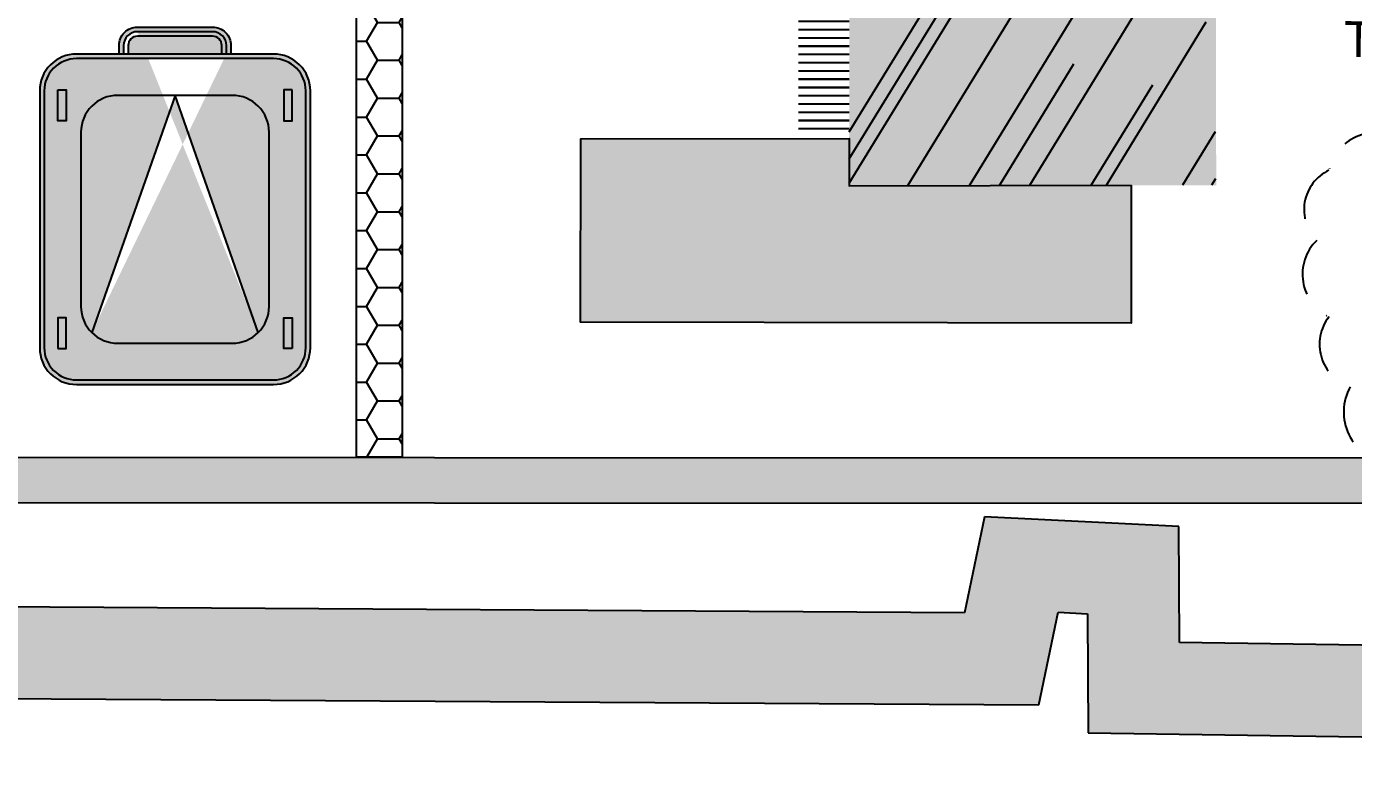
# Model space of a CAD drawing. Header units: millimetres. Extents: x 17474 to 44983, y -1049 to 14585.
# Drawn here: x 22303.4 to 22592.6, y -259.6 to -98.6 of the extents above; entities that cross this region are included whole.
import ezdxf

# ---------------------------------------------------------------- set-up
doc = ezdxf.new("R2010")
doc.units = ezdxf.units.MM
doc.linetypes.add('DASHDOT', pattern=[25.4, 12.7, -6.35, 0, -6.35])
for name, color, linetype in [('10 CM  SOĞUK ODA PANEL-PASLANMAZ KAPLAMA', 253, 'Continuous'), ('DUVARIC', 254, 'Continuous'), ('INT-AKS', 14, 'DASHDOT'), ('INT-HATCH-5', 250, 'Continuous'), ('INT-TEFRIS2', 81, 'Continuous'), ('S2000-002 Çizgi', 7, 'Continuous'), ('SHADOW-YOO', 8, 'Continuous'), ('TEFRIS-HAREKETLI', 118, 'Continuous'), ('TEFRIS-HAREKETLI_OGE', 54, 'Continuous'), ('TXT-YOO', 7, 'Continuous')]:
    doc.layers.add(name, color=color, linetype=linetype)
doc.layers.add('INT-ELE-1', color=7, linetype='Continuous', true_color=0x8f8f8f)
doc.styles.add('MEKAN', font='stylu.ttf', dxfattribs={"height": 13})

# ---------------------------------------------------------------- blocks, each defined once
blk = doc.blocks.new('A$C039B540A')
at = {"layer": 'TEFRIS-HAREKETLI_OGE'}
for p, q in [((11.34, 66.53), (29.5, 14.87)), ((29.5, 14.87), (47.66, 66.53))]:
    blk.add_line(p, q, dxfattribs=at)
for points in [[(0, 69.87), (0, 13.87, 0.414214), (8, 5.87), (51, 5.87, 0.414214), (59, 13.87), (59, 69.87, 0.414214), (51, 77.87), (8, 77.87, 0.414214)], [(1, 69.87), (1, 13.87, 0.414214), (8, 6.87), (51, 6.87, 0.414214), (58, 13.87), (58, 69.87, 0.414214), (51, 76.87), (8, 76.87, 0.414214)], [(9, 60.87), (9, 22.87, 0.414214), (17, 14.87), (42, 14.87, 0.414214), (50, 22.87), (50, 60.87, 0.414214), (42, 68.87), (17, 68.87, 0.414214)], [(19.3, 5.87), (19.3, 4, 0.414214), (21.3, 2), (37.7, 2, 0.414214), (39.7, 4), (39.7, 5.87), (41.7, 5.87), (41.7, 4, -0.414214), (37.7, 0), (21.3, 0, -0.414214), (17.3, 4), (17.3, 5.87)]]:
    blk.add_lwpolyline(points, format="xyb", close=True, dxfattribs=at)
for points in [[(3.99, 70.06), (5.77, 70.06), (5.77, 63.32), (3.99, 63.32)], [(55.01, 70.06), (53.23, 70.06), (53.23, 63.32), (55.01, 63.32)], [(3.99, 13.69), (5.77, 13.69), (5.77, 20.43), (3.99, 20.43)], [(55.01, 13.69), (53.23, 13.69), (53.23, 20.43), (55.01, 20.43)]]:
    blk.add_lwpolyline(points, close=True, dxfattribs=at)
blk.add_lwpolyline([(18.3, 5.87), (18.3, 4, 0.414214), (21.3, 1), (37.7, 1, 0.414214), (40.7, 4), (40.7, 5.87)], format="xyb", dxfattribs=at)

msp = doc.modelspace()

# ---------------------------------------------------------------- hatches: boundary and pattern name
at = {"layer": '10 CM  SOĞUK ODA PANEL-PASLANMAZ KAPLAMA'}
h = msp.add_hatch(dxfattribs=at)
h.set_pattern_fill('HONEY', color=256, scale=1.5)
h.set_pattern_definition([(0, (14686.0486, 2108.8903), (7.14375, 4.124446), [4.7625, -9.525]), (120, (14686.0486, 2108.8903), (-7.14375, 4.124446), [4.7625, -9.525]), (60, (14686.0486, 2108.8903), (2e-08, 8.248892), [-9.525, 4.7625])])
h.paths.add_polyline_path([(22385.28, -192.38), (22375.28, -192.38), (22375.36, 62.25), (22385.33, 62.25)])
h = msp.add_hatch(dxfattribs=at)
h.set_pattern_fill('HONEY', color=256, scale=1.5, angle=-90)
h.set_pattern_definition([(270, (24795.5587, 7496.8633), (4.124446, -7.14375), [4.7625, -9.525]), (30, (24795.5587, 7496.8633), (4.124446, 7.14375), [4.7625, -9.525]), (330, (24795.5587, 7496.8633), (8.248892, -2e-08), [-9.525, 4.7625])])
h.paths.add_polyline_path([(22075.35, -202.37), (22075.35, -192.38), (22709.19, -192.54), (22709.19, -202.51)])
at = {"layer": 'DUVARIC'}
h = msp.add_hatch(dxfattribs=at)
h.set_pattern_fill('JIS_STN_2.5', color=256, scale=2, angle=-0.33)
h.set_pattern_definition([(44.669988, (-17068.903, -6478.339), (-3.5151114, 3.5558391), []), (44.669988, (-17065.373, -6478.359), (-3.5151114, 3.5558391), [2.4, -1])])
h.paths.add_polyline_path([(23018.57, 1654.96), (23038.57, 1654.96), (23041.71, 1971.82), (23030.04, 1971.89), (23029.98, 1960.89), (23030.72, 1960.89), (23030.38, 1905.02), (23020.95, 1905.1)])
h.paths.add_polyline_path([(23010.46, 808.48), (23022.5, 808.57), (23023.89, 934), (23036.88, 1468.98), (23016.88, 1468.98), (23011.89, 919.83)])
h.paths.add_polyline_path([(23063.63, 134.94), (23043.63, 134.94), (23040.99, -208.22), (23007.89, -207.6), (23007.68, -239.3), (22554.68, -232.8), (22554.55, -207.49), (22512.19, -205.42), (22507.81, -226.3), (22215.09, -224.5), (22197.19, -212.2), (22186.23, -211.39), (22025.37, -208.6), (22025.02, -228.59), (22185.32, -231.38), (22190.27, -231.74), (22208.82, -244.46), (22524.04, -246.4), (22528.27, -226.22), (22534.62, -226.53), (22534.77, -252.51), (23027.55, -259.58), (23027.76, -228.14), (23060.83, -229.04)])
h.paths.add_polyline_path([(23044.59, 259.09), (23069.42, 259.09), (23069.31, 526.91), (23033.74, 527.15), (23033.57, 527.03), (23019.3, 527.03), (23020.38, 622.56), (23008.55, 622.59), (23007.19, 517.4), (23020.19, 516.5), (23020.29, 449), (23046.05, 448.8)])
at = {"layer": 'INT-ELE-1', "extrusion": (-1.25831e-12, 1.06152e-09, 1)}
h = msp.add_hatch(color=33, dxfattribs=at)
h.set_gradient(color1=(185, 157, 121), color2=(199, 177, 148), rotation=90, one_color=1, tint=0.68, name='HEMISPHERICAL')
h.paths.add_polyline_path([(22562.4, 4.15), (22482.72, 4.06), (22482.72, -133.26), (22562.72, -133.16)])
at = {"layer": 'INT-HATCH-5', "extrusion": (-1.25831e-12, 1.06152e-09, 1)}
h = msp.add_hatch(dxfattribs=at)
h.set_pattern_fill('AR-RROOF', color=256, angle=58.5149, style=0)
h.set_pattern_definition([(58.51486, (-4064.259, 22278.726), (7.52436, 60.91895), [381, -50.8, 127, -25.4]), (58.51486, (-4057.445, 22314.167), (-42.074313, -4.016926), [76.2, -8.382, 152.4, -19.05]), (58.51486, (-4076.037, 22300.832), (54.469863, 121.522725), [203.2, -35.56, 101.6, -25.4])])
h.paths.add_polyline_path([(22562.47, 4.39), (22482.65, 4.29), (22482.72, -133.26), (22562.6, -133.08)])
at = {"layer": 'S2000-002 Çizgi'}
h = msp.add_hatch(color=118, dxfattribs=at)
h.dxf.hatch_style = 1
h.set_gradient(color1=(16, 81, 29), color2=(54, 112, 46), tint=1)
edge = h.paths.add_edge_path()
edge.add_line((22365.25, -168.58), (22365.25, -112.58))
edge.add_arc((22357.25, -112.58), 8, 0, 90)
edge.add_line((22357.25, -104.58), (22314.25, -104.58))
edge.add_arc((22314.25, -112.58), 8, 90, 180)
edge.add_line((22306.25, -112.58), (22306.25, -168.58))
edge.add_arc((22314.25, -168.58), 8, 180, 270)
edge.add_line((22314.25, -176.58), (22357.25, -176.58))
edge.add_arc((22357.25, -168.58), 8, 270, 360)
edge = h.paths.add_edge_path(flags=16)
edge.add_line((22364.25, -168.58), (22364.25, -112.58))
edge.add_arc((22357.25, -112.58), 7, 0, 90)
edge.add_line((22357.25, -105.58), (22314.25, -105.58))
edge.add_arc((22314.25, -112.58), 7, 90, 180)
edge.add_line((22307.25, -112.58), (22307.25, -168.58))
edge.add_arc((22314.25, -168.58), 7, 180, 270)
edge.add_line((22314.25, -175.58), (22357.25, -175.58))
edge.add_arc((22357.25, -168.58), 7, 270, 360)
edge = h.paths.add_edge_path(flags=0)
edge.add_line((22356.25, -159.58), (22356.25, -121.58))
edge.add_arc((22348.25, -121.58), 8, 360, 450)
edge.add_line((22348.25, -113.58), (22323.25, -113.58))
edge.add_arc((22323.25, -121.58), 8, 90, 180)
edge.add_line((22315.25, -121.58), (22315.25, -159.58))
edge.add_arc((22323.25, -159.58), 8, 180, 270)
edge.add_line((22323.25, -167.58), (22348.25, -167.58))
edge.add_arc((22348.25, -159.58), 8, 270, 360)
h.paths.add_polyline_path([(22361.26, -168.77), (22359.47, -168.77), (22359.47, -162.03), (22361.26, -162.03)], flags=0)
h.paths.add_polyline_path([(22310.23, -168.77), (22312.02, -168.77), (22312.02, -162.03), (22310.23, -162.03)], flags=0)
h.paths.add_polyline_path([(22361.26, -112.4), (22359.47, -112.4), (22359.47, -119.14), (22361.26, -119.14)], flags=0)
h.paths.add_polyline_path([(22310.23, -112.4), (22312.02, -112.4), (22312.02, -119.14), (22310.23, -119.14)], flags=0)
edge = h.paths.add_edge_path(flags=0)
edge.add_line((22353.91, -165.24), (22335.75, -113.58))
edge = h.paths.add_edge_path(flags=0)
edge.add_line((22335.75, -113.58), (22317.59, -165.24))
edge = h.paths.add_edge_path(flags=16)
edge.add_line((22346.95, -104.58), (22346.95, -102.71))
edge.add_arc((22343.95, -102.71), 3, 0, 90)
edge.add_line((22343.95, -99.71), (22327.55, -99.71))
edge.add_arc((22327.55, -102.71), 3, 90, 180)
edge.add_line((22324.55, -102.71), (22324.55, -104.58))
edge = h.paths.add_edge_path()
edge.add_line((22345.95, -104.58), (22345.95, -102.71))
edge.add_arc((22343.95, -102.71), 2, 0, 90)
edge.add_line((22343.95, -100.71), (22327.55, -100.71))
edge.add_arc((22327.55, -102.71), 2, 90, 180)
edge.add_line((22325.55, -102.71), (22325.55, -104.58))
edge.add_line((22325.55, -104.58), (22323.55, -104.58))
edge.add_line((22323.55, -104.58), (22323.55, -102.71))
edge.add_arc((22327.55, -102.71), 4, 90, 180, ccw=False)
edge.add_line((22327.55, -98.71), (22343.95, -98.71))
edge.add_arc((22343.95, -102.71), 4, 0, 90, ccw=False)
edge.add_line((22347.95, -102.71), (22347.95, -104.58))
edge.add_line((22347.95, -104.58), (22345.95, -104.58))
h = msp.add_hatch(color=108, dxfattribs=at)
h.dxf.hatch_style = 1
h.set_gradient(color1=(10, 51, 18), color2=(40, 83, 34), tint=1)
edge = h.paths.add_edge_path(flags=16)
edge.add_line((22364.25, -168.58), (22364.25, -112.58))
edge.add_arc((22357.25, -112.58), 7, 360, 450)
edge.add_line((22357.25, -105.58), (22314.25, -105.58))
edge.add_arc((22314.25, -112.58), 7, 90, 180)
edge.add_line((22307.25, -112.58), (22307.25, -168.58))
edge.add_arc((22314.25, -168.58), 7, 180, 270)
edge.add_line((22314.25, -175.58), (22357.25, -175.58))
edge.add_arc((22357.25, -168.58), 7, 270, 360)
edge = h.paths.add_edge_path(flags=0)
edge.add_line((22356.25, -159.58), (22356.25, -121.58))
edge.add_arc((22348.25, -121.58), 8, 360, 450)
edge.add_line((22348.25, -113.58), (22323.25, -113.58))
edge.add_arc((22323.25, -121.58), 8, 90, 180)
edge.add_line((22315.25, -121.58), (22315.25, -159.58))
edge.add_arc((22323.25, -159.58), 8, 180, 270)
edge.add_line((22323.25, -167.58), (22348.25, -167.58))
edge.add_arc((22348.25, -159.58), 8, 270, 360)
edge = h.paths.add_edge_path()
edge.add_line((22353.91, -165.24), (22335.75, -113.58))
edge.add_line((22335.75, -113.58), (22317.59, -165.24))
edge.add_line((22346.95, -104.58), (22346.95, -102.71))
edge.add_arc((22343.95, -102.71), 3, 360, 450)
edge.add_line((22343.95, -99.71), (22327.55, -99.71))
at = {"layer": 'SHADOW-YOO'}
h = msp.add_hatch(dxfattribs=at)
h.set_pattern_fill('JIS_LC_20', color=256, scale=0.09, angle=135)
h.set_pattern_definition([(180, (-253.5455, 20271.3618), (-1e-16, -1.8), []), (180, (-253.571, 20271.3873), (-1e-16, -1.8), [])])
h.paths.add_polyline_path([(22471.63, -0.98), (22482.67, -0.98), (22482.67, -122.57), (22471.63, -122.57)])
at = {"layer": 'TEFRIS-HAREKETLI'}
h = msp.add_hatch(color=47, dxfattribs=at)
h.dxf.hatch_style = 1
h.set_gradient(color1=(125, 114, 94), color2=(178, 170, 164), tint=1, name='HEMISPHERICAL')
h.paths.add_polyline_path([(22544.17, -133.18), (22544.14, -163.18), (22424.14, -163.03), (22424.18, -123.03), (22482.72, -123.01), (22482.72, -133.26)])

# ---------------------------------------------------------------- linework, layer by layer
at = {"layer": '10 CM  SOĞUK ODA PANEL-PASLANMAZ KAPLAMA'}
for points in [[(22385.28, -192.38), (22375.28, -192.38), (22375.36, 62.25), (22385.33, 62.25), (22385.28, -192.38)], [(22075.35, -202.37), (22075.35, -192.38), (22709.19, -192.54), (22709.19, -202.51), (22075.35, -202.37)]]:
    msp.add_lwpolyline(points, dxfattribs=at)
at = {"layer": 'DUVARIC'}
for p, q in [((22512.19, -205.4), (22507.82, -226.3)), ((22554.59, -207.5), (22512.19, -205.4)), ((22554.69, -232.8), (22554.59, -207.5)), ((22507.82, -226.3), (22215.09, -224.5)), ((22524.05, -246.4), (22528.27, -226.22)), ((22528.27, -226.22), (22534.67, -226.53)), ((22534.67, -226.53), (22534.77, -252.51)), ((23007.69, -239.3), (22554.69, -232.8)), ((22208.83, -244.46), (22524.05, -246.4)), ((22534.77, -252.51), (23027.56, -259.58))]:
    msp.add_line(p, q, dxfattribs=at)
at = {"layer": 'INT-AKS'}
msp.add_lwpolyline([(22599.93, -193.69, -0.520567), (22591.95, -177.08, -0.520567), (22591.95, -177.08, -0.520567), (22587.3, -161.8, -0.520567), (22587.3, -161.8, -0.520567), (22584.64, -145.19, -0.520567), (22584.64, -145.19, -0.520567), (22587.3, -129.91, -0.520567), (22587.3, -129.91, -0.520567), (22602.59, -123.27, -0.520567)], format="xyb", dxfattribs=at)
at = {"layer": 'INT-TEFRIS2', "elevation": 0, "flags": 128}
msp.add_lwpolyline([(22544.17, -133.18), (22544.14, -163.18), (22424.14, -163.03), (22424.18, -123.03), (22482.72, -123.01), (22482.72, -133.26), (22544.17, -133.18)], dxfattribs=at)

# ---------------------------------------------------------------- block references
at = {"layer": 'S2000-002 Çizgi', "rotation": 180}
msp.add_blockref('A$C039B540A', (22365.25, -98.71), dxfattribs=at)

# ---------------------------------------------------------------- texts
at = {"layer": 'TXT-YOO', "insert": (22557.94, -19.17, -134.53), "char_height": 7.8, "width": 199.4252, "attachment_point": 1, "rotation": 359.6197, "style": 'MEKAN'}
msp.add_mtext('\\pi92.66921;G3 \\P\\pi71.48473;VETERİNER \\P\\pi70.5083;Alan : 7 m2\\P\\pi52.45867;H.mevcut: 403 cm   \\P\\pi50.03758;Döşeme : Flowfresh\\P\\pi6.89205;Duvar: 10 cm satıne paslanmaz panel \\P\\pi33.17565;Tavan : Alçıpan asma tavan\\P\\pi77.02924;h:300cm  \\P\\pi93.90545;   ', dxfattribs=at)

doc.saveas('drawing.dxf')
